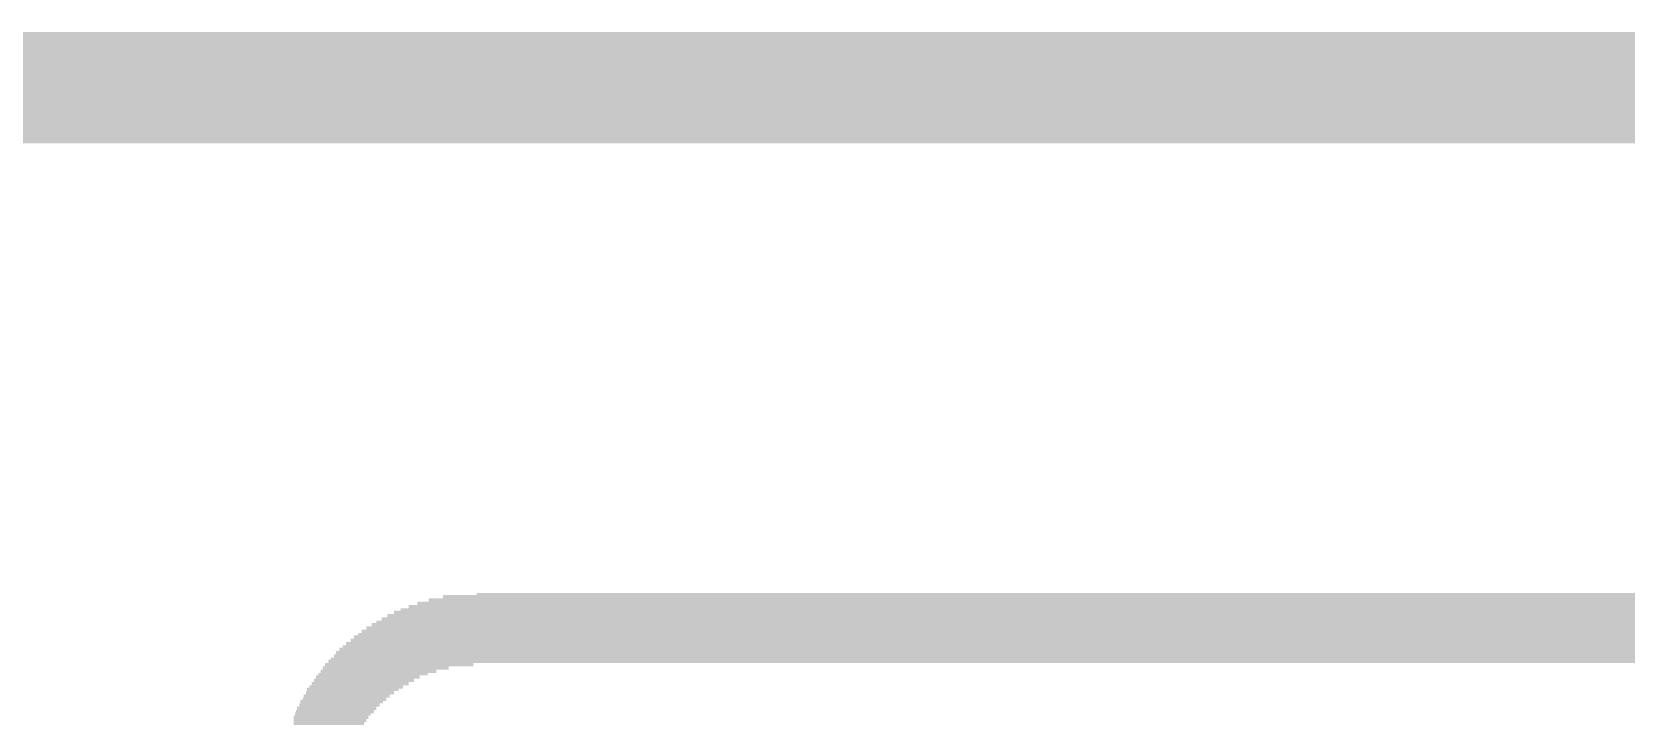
# Model space of a CAD drawing. Extents: x -0.06 to 0.95, y -0.15 to 2.11.
# Drawn here: x 0.325 to 0.468, y 2.0457 to 2.107 of the extents above; entities that cross this region are included whole.
import ezdxf

# ---------------------------------------------------------------- set-up
doc = ezdxf.new("R2010")
doc.units = 0
doc.layers.add('LORA_CLICK_V104_GKO', color=7, linetype='CONTINUOUS')
doc.layers.add('LORA_CLICK_V104_GTO', color=6, linetype='CONTINUOUS')

msp = doc.modelspace()

# ---------------------------------------------------------------- linework, layer by layer
at = {"layer": 'LORA_CLICK_V104_GKO'}
for points, const_width in [([(-0.05, 2.102), (0.95, 2.102)], 0.01), ([(-0.05, -0.15), (-0.05, 2.1), (0.95, 2.1)], 0.006)]:
    msp.add_lwpolyline(points, dxfattribs=dict(at, const_width=const_width))
at = {"layer": 'LORA_CLICK_V104_GTO', "const_width": 0.0014}
for points in [[(0.3596, 2.0552), (0.552, 2.0552)], [(0.3596, 2.0552), (0.552, 2.0552)], [(0.3606, 2.0555), (0.5511, 2.0555)], [(0.3606, 2.0555), (0.5511, 2.0555)], [(0.3619, 2.0558), (0.5498, 2.0558)], [(0.3619, 2.0558), (0.5498, 2.0558)], [(0.3649, 2.056), (0.5467, 2.056)], [(0.3649, 2.056), (0.5467, 2.056)], [(0.3559, 2.0535), (0.5558, 2.0535)], [(0.3559, 2.0535), (0.5558, 2.0535)], [(0.3564, 2.0538), (0.5553, 2.0538)], [(0.3564, 2.0538), (0.5553, 2.0538)], [(0.3569, 2.0541), (0.5547, 2.0541)], [(0.3569, 2.0541), (0.5547, 2.0541)], [(0.3575, 2.0544), (0.5542, 2.0544)], [(0.3575, 2.0544), (0.5542, 2.0544)], [(0.3581, 2.0546), (0.5536, 2.0546)], [(0.3581, 2.0546), (0.5536, 2.0546)], [(0.3588, 2.0549), (0.5528, 2.0549)], [(0.3588, 2.0549), (0.5528, 2.0549)], [(0.3539, 2.0522), (0.5578, 2.0522)], [(0.3539, 2.0522), (0.5578, 2.0522)], [(0.3543, 2.0524), (0.5574, 2.0524)], [(0.3543, 2.0524), (0.5574, 2.0524)], [(0.3546, 2.0527), (0.557, 2.0527)], [(0.3546, 2.0527), (0.557, 2.0527)], [(0.355, 2.053), (0.5566, 2.053)], [(0.355, 2.053), (0.5566, 2.053)], [(0.3555, 2.0533), (0.5562, 2.0533)], [(0.3555, 2.0533), (0.5562, 2.0533)], [(0.3523, 2.0508), (0.3646, 2.0508)], [(0.3523, 2.0508), (0.3646, 2.0508)], [(0.3526, 2.0511), (0.559, 2.0511)], [(0.3526, 2.0511), (0.559, 2.0511)], [(0.3529, 2.0513), (0.5587, 2.0513)], [(0.3529, 2.0513), (0.5587, 2.0513)], [(0.3532, 2.0516), (0.5584, 2.0516)], [(0.3532, 2.0516), (0.5584, 2.0516)], [(0.3536, 2.0519), (0.5581, 2.0519)], [(0.3536, 2.0519), (0.5581, 2.0519)], [(0.3511, 2.0494), (0.3593, 2.0494)], [(0.3511, 2.0494), (0.3593, 2.0494)], [(0.3513, 2.0497), (0.3598, 2.0497)], [(0.3513, 2.0497), (0.3598, 2.0497)], [(0.3516, 2.05), (0.3605, 2.05)], [(0.3516, 2.05), (0.3605, 2.05)], [(0.3518, 2.0502), (0.3613, 2.0502)], [(0.3518, 2.0502), (0.3613, 2.0502)], [(0.3521, 2.0505), (0.3624, 2.0505)], [(0.3521, 2.0505), (0.3624, 2.0505)], [(0.3501, 2.048), (0.3571, 2.048)], [(0.3501, 2.048), (0.3571, 2.048)], [(0.3503, 2.0483), (0.3575, 2.0483)], [(0.3503, 2.0483), (0.3575, 2.0483)], [(0.3505, 2.0486), (0.3579, 2.0486)], [(0.3505, 2.0486), (0.3579, 2.0486)], [(0.3507, 2.0488), (0.3583, 2.0488)], [(0.3507, 2.0488), (0.3583, 2.0488)], [(0.3509, 2.0491), (0.3588, 2.0491)], [(0.3509, 2.0491), (0.3588, 2.0491)], [(0.3491, 2.0464), (0.3554, 2.0464)], [(0.3491, 2.0464), (0.3554, 2.0464)], [(0.3493, 2.0466), (0.3557, 2.0466)], [(0.3493, 2.0466), (0.3557, 2.0466)], [(0.3494, 2.0469), (0.3559, 2.0469)], [(0.3494, 2.0469), (0.3559, 2.0469)], [(0.3496, 2.0472), (0.3562, 2.0472)], [(0.3496, 2.0472), (0.3562, 2.0472)], [(0.3497, 2.0475), (0.3565, 2.0475)], [(0.3497, 2.0475), (0.3565, 2.0475)], [(0.3499, 2.0477), (0.3568, 2.0477)], [(0.3499, 2.0477), (0.3568, 2.0477)], [(0.3485, 2.045), (0.3544, 2.045)], [(0.3485, 2.045), (0.3544, 2.045)], [(0.3486, 2.0453), (0.3546, 2.0453)], [(0.3486, 2.0453), (0.3546, 2.0453)], [(0.3487, 2.0455), (0.3548, 2.0455)], [(0.3487, 2.0455), (0.3548, 2.0455)], [(0.3488, 2.0458), (0.355, 2.0458)], [(0.3488, 2.0458), (0.355, 2.0458)], [(0.349, 2.0461), (0.3552, 2.0461)], [(0.349, 2.0461), (0.3552, 2.0461)]]:
    msp.add_lwpolyline(points, dxfattribs=at)

doc.saveas('drawing.dxf')
